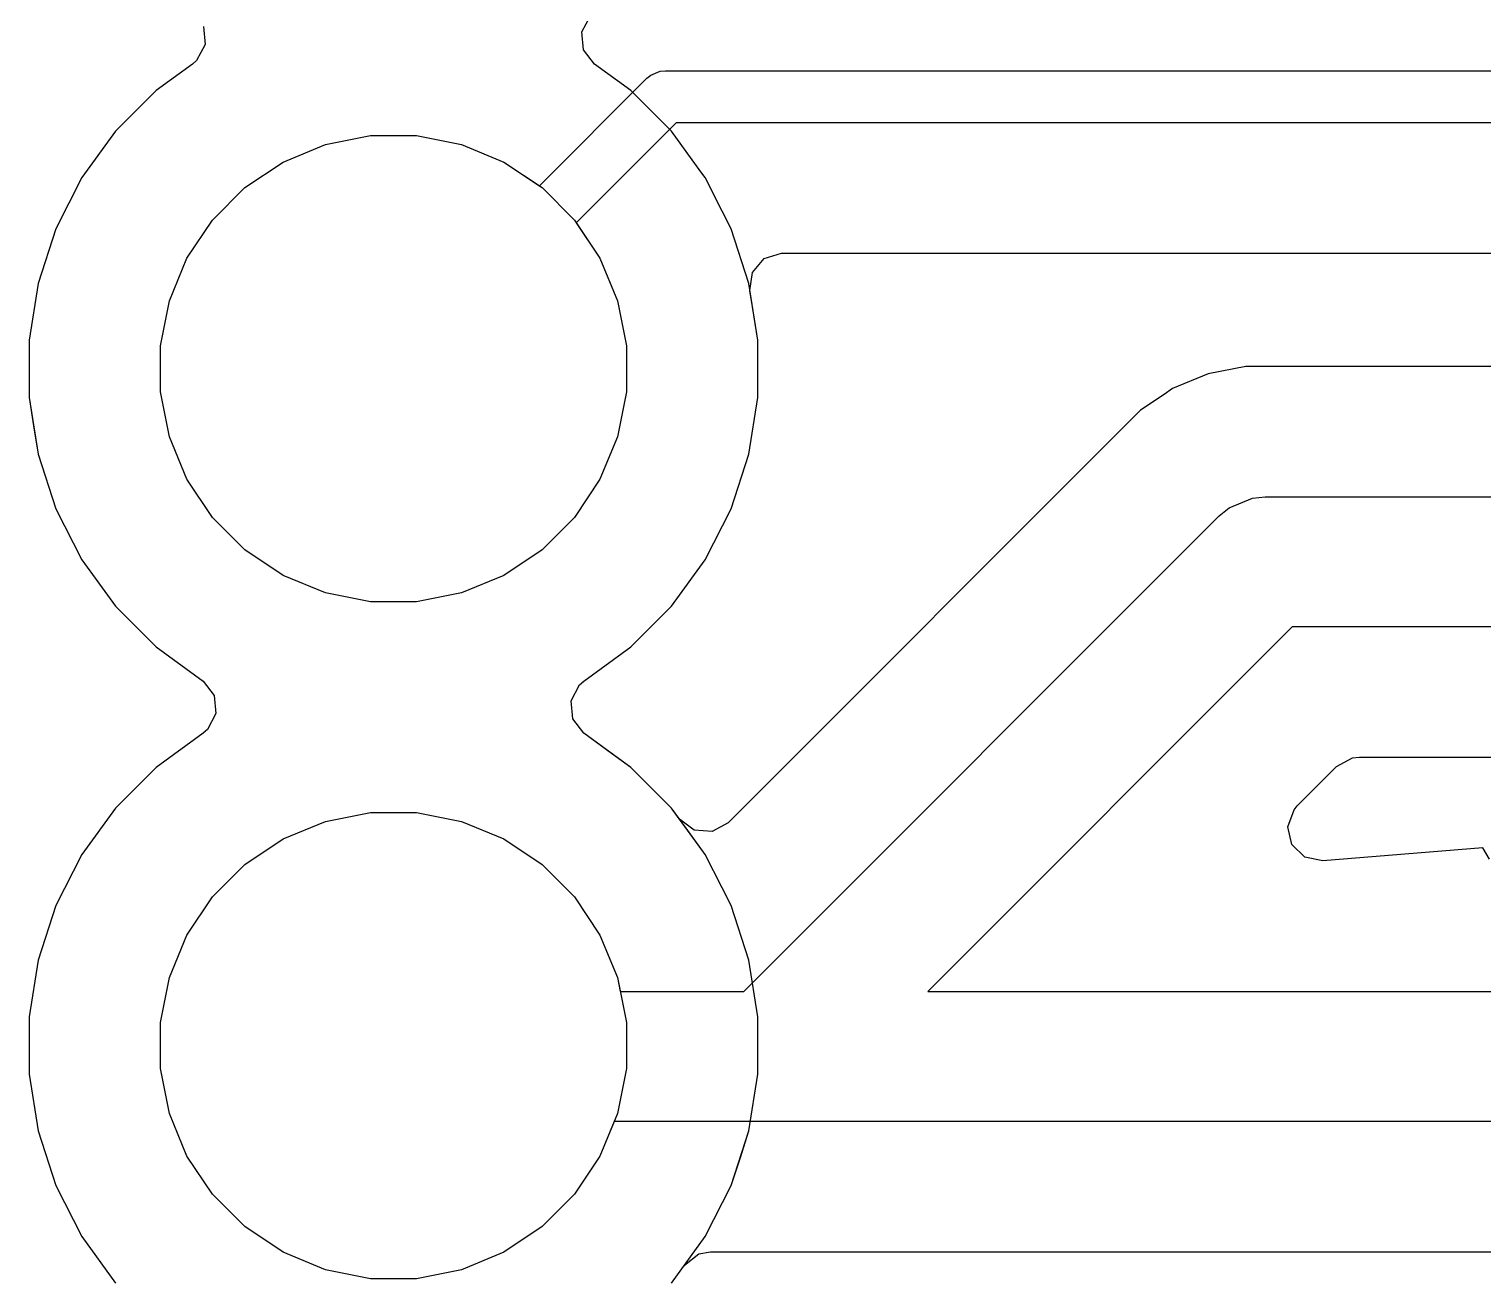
# Model space of a CAD drawing. Header units: inches. Extents: x 6.57 to 9.79, y -8.72 to -3.17.
# Drawn here: x 7.4468 to 7.6668, y -8.5182 to -8.3289 of the extents above; entities that cross this region are included whole.
import ezdxf

# ---------------------------------------------------------------- set-up
doc = ezdxf.new("R2010")
doc.units = ezdxf.units.IN
doc.header["$MEASUREMENT"] = 0
doc.layers.add('F.Cu', color=13, linetype='CONTINUOUS', true_color=0xc83434)

msp = doc.modelspace()

# ---------------------------------------------------------------- linework, layer by layer
at = {"layer": 'F.Cu', "linetype": 'CONTINUOUS'}
for p, q in [((7.47322, -8.32848), (7.47346, -8.33122)), ((7.47322, -8.32848), (7.47346, -8.33122)), ((7.47322, -8.32848), (7.47346, -8.33122)), ((7.47322, -8.32848), (7.47346, -8.33122)), ((7.53047, -8.32928), (7.53176, -8.32685)), ((7.53047, -8.32928), (7.53176, -8.32685)), ((7.53047, -8.32928), (7.53176, -8.32685)), ((7.53071, -8.33202), (7.53047, -8.32928)), ((7.53071, -8.33202), (7.53047, -8.32928)), ((7.53071, -8.33202), (7.53047, -8.32928)), ((7.47346, -8.33122), (7.47217, -8.33365)), ((7.47346, -8.33122), (7.47217, -8.33365)), ((7.47346, -8.33122), (7.47217, -8.33365)), ((7.47346, -8.33122), (7.47217, -8.33365)), ((7.53239, -8.3342), (7.53071, -8.33202)), ((7.53239, -8.3342), (7.53071, -8.33202)), ((7.53239, -8.3342), (7.53071, -8.33202)), ((7.47154, -8.3342), (7.46605, -8.33819)), ((7.47154, -8.3342), (7.46605, -8.33819)), ((7.47154, -8.3342), (7.46605, -8.33819)), ((7.47154, -8.3342), (7.46605, -8.33819)), ((7.47217, -8.33365), (7.47154, -8.3342)), ((7.47217, -8.33365), (7.47154, -8.3342)), ((7.47217, -8.33365), (7.47154, -8.3342)), ((7.47217, -8.33365), (7.47154, -8.3342)), ((7.53789, -8.33819), (7.53239, -8.3342)), ((7.53789, -8.33819), (7.53239, -8.3342)), ((7.53789, -8.33819), (7.53239, -8.3342)), ((7.52405, -8.3526), (7.54032, -8.33632)), ((7.54032, -8.33632), (7.54092, -8.33584)), ((7.54092, -8.33584), (7.54234, -8.33525)), ((7.54234, -8.33525), (7.54311, -8.33517)), ((7.54311, -8.33517), (7.79013, -8.33517)), ((7.46605, -8.33819), (7.45991, -8.34433)), ((7.46605, -8.33819), (7.45991, -8.34433)), ((7.46605, -8.33819), (7.45991, -8.34433)), ((7.46605, -8.33819), (7.45991, -8.34433)), ((7.46605, -8.33819), (7.46605, -8.33819)), ((7.46605, -8.33819), (7.46605, -8.33819)), ((7.46605, -8.33819), (7.46605, -8.33819)), ((7.46605, -8.33819), (7.46605, -8.33819)), ((7.54402, -8.34433), (7.53789, -8.33819)), ((7.53789, -8.33819), (7.53789, -8.33819)), ((7.54402, -8.34433), (7.53789, -8.33819)), ((7.53789, -8.33819), (7.53789, -8.33819)), ((7.54402, -8.34433), (7.53789, -8.33819)), ((7.53789, -8.33819), (7.53789, -8.33819)), ((7.54474, -8.34305), (7.52962, -8.35817)), ((7.79176, -8.34305), (7.54474, -8.34305)), ((7.45991, -8.34433), (7.45481, -8.35135)), ((7.45991, -8.34433), (7.45481, -8.35135)), ((7.45991, -8.34433), (7.45481, -8.35135)), ((7.45991, -8.34433), (7.45481, -8.35135)), ((7.45991, -8.34433), (7.45991, -8.34433)), ((7.45991, -8.34433), (7.45991, -8.34433)), ((7.45991, -8.34433), (7.45991, -8.34433)), ((7.45991, -8.34433), (7.45991, -8.34433)), ((7.49168, -8.34634), (7.49849, -8.34499)), ((7.49168, -8.34634), (7.49849, -8.34499)), ((7.49168, -8.34634), (7.49849, -8.34499)), ((7.49168, -8.34634), (7.49849, -8.34499)), ((7.49849, -8.34499), (7.50544, -8.34499)), ((7.49849, -8.34499), (7.50544, -8.34499)), ((7.49849, -8.34499), (7.50544, -8.34499)), ((7.49849, -8.34499), (7.50544, -8.34499)), ((7.50544, -8.34499), (7.51225, -8.34634)), ((7.50544, -8.34499), (7.51225, -8.34634)), ((7.50544, -8.34499), (7.51225, -8.34634)), ((7.50544, -8.34499), (7.51225, -8.34634)), ((7.54847, -8.35045), (7.54402, -8.34433)), ((7.54402, -8.34433), (7.54402, -8.34433)), ((7.54847, -8.35045), (7.54402, -8.34433)), ((7.54402, -8.34433), (7.54402, -8.34433)), ((7.54847, -8.35045), (7.54402, -8.34433)), ((7.54402, -8.34433), (7.54402, -8.34433)), ((7.48526, -8.349), (7.49168, -8.34634)), ((7.48526, -8.349), (7.49168, -8.34634)), ((7.48526, -8.349), (7.49168, -8.34634)), ((7.48526, -8.349), (7.49168, -8.34634)), ((7.51225, -8.34634), (7.51867, -8.349)), ((7.51225, -8.34634), (7.51867, -8.349)), ((7.51225, -8.34634), (7.51867, -8.349)), ((7.51225, -8.34634), (7.51867, -8.349)), ((7.47949, -8.35286), (7.48526, -8.349)), ((7.47949, -8.35286), (7.48526, -8.349)), ((7.47949, -8.35286), (7.48526, -8.349)), ((7.47949, -8.35286), (7.48526, -8.349)), ((7.51867, -8.349), (7.52444, -8.35286)), ((7.51867, -8.349), (7.52405, -8.3526)), ((7.51867, -8.349), (7.52444, -8.35286)), ((7.51867, -8.349), (7.52444, -8.35286)), ((7.54912, -8.35135), (7.54847, -8.35045)), ((7.54912, -8.35135), (7.54847, -8.35045)), ((7.54912, -8.35135), (7.54847, -8.35045)), ((7.45481, -8.35135), (7.45087, -8.35909)), ((7.45481, -8.35135), (7.45087, -8.35909)), ((7.45481, -8.35135), (7.45087, -8.35909)), ((7.45481, -8.35135), (7.45087, -8.35909)), ((7.5517, -8.35641), (7.54912, -8.35135)), ((7.5517, -8.35641), (7.54912, -8.35135)), ((7.5517, -8.35641), (7.54912, -8.35135)), ((7.47458, -8.35777), (7.47949, -8.35286)), ((7.47458, -8.35777), (7.47949, -8.35286)), ((7.47458, -8.35777), (7.47949, -8.35286)), ((7.47458, -8.35777), (7.47949, -8.35286)), ((7.52444, -8.35286), (7.52936, -8.35777)), ((7.52444, -8.35286), (7.52936, -8.35777)), ((7.52444, -8.35286), (7.52936, -8.35777)), ((7.55306, -8.35909), (7.5517, -8.35641)), ((7.55306, -8.35909), (7.5517, -8.35641)), ((7.55306, -8.35909), (7.5517, -8.35641)), ((7.45087, -8.35909), (7.44819, -8.36734)), ((7.45087, -8.35909), (7.44819, -8.36734)), ((7.45087, -8.35909), (7.44819, -8.36734)), ((7.45087, -8.35909), (7.44819, -8.36734)), ((7.45087, -8.35909), (7.45087, -8.35909)), ((7.45087, -8.35909), (7.45087, -8.35909)), ((7.45087, -8.35909), (7.45087, -8.35909)), ((7.45087, -8.35909), (7.45087, -8.35909)), ((7.47072, -8.36355), (7.47458, -8.35777)), ((7.47072, -8.36355), (7.47458, -8.35777)), ((7.47072, -8.36355), (7.47458, -8.35777)), ((7.47072, -8.36355), (7.47458, -8.35777)), ((7.52936, -8.35777), (7.53321, -8.36355)), ((7.52936, -8.35777), (7.53321, -8.36355)), ((7.52936, -8.35777), (7.53321, -8.36355)), ((7.52962, -8.35817), (7.53321, -8.36355)), ((7.55575, -8.36734), (7.55306, -8.35909)), ((7.55306, -8.35909), (7.55306, -8.35909)), ((7.55575, -8.36734), (7.55306, -8.35909)), ((7.55306, -8.35909), (7.55306, -8.35909)), ((7.55575, -8.36734), (7.55306, -8.35909)), ((7.55306, -8.35909), (7.55306, -8.35909)), ((7.46806, -8.36996), (7.47072, -8.36355)), ((7.46806, -8.36996), (7.47072, -8.36355)), ((7.46806, -8.36996), (7.47072, -8.36355)), ((7.46806, -8.36996), (7.47072, -8.36355)), ((7.53321, -8.36355), (7.53587, -8.36996)), ((7.53321, -8.36355), (7.53587, -8.36996)), ((7.53321, -8.36355), (7.53587, -8.36996)), ((7.53321, -8.36355), (7.53587, -8.36996)), ((7.55627, -8.36567), (7.55804, -8.36356)), ((7.55804, -8.36356), (7.56067, -8.36275)), ((7.56067, -8.36275), (7.56073, -8.36275)), ((7.56073, -8.36275), (7.78834, -8.36275)), ((7.55591, -8.3684), (7.55627, -8.36567)), ((7.44819, -8.36734), (7.44683, -8.37591)), ((7.44819, -8.36734), (7.44683, -8.37591)), ((7.44819, -8.36734), (7.44683, -8.37591)), ((7.44819, -8.36734), (7.44683, -8.37591)), ((7.44819, -8.36734), (7.44819, -8.36734)), ((7.5571, -8.37591), (7.55575, -8.36734)), ((7.5571, -8.37591), (7.55575, -8.36734)), ((7.5571, -8.37591), (7.55575, -8.36734)), ((7.4667, -8.37678), (7.46806, -8.36996)), ((7.4667, -8.37678), (7.46806, -8.36996)), ((7.4667, -8.37678), (7.46806, -8.36996)), ((7.4667, -8.37678), (7.46806, -8.36996)), ((7.53587, -8.36996), (7.53723, -8.37678)), ((7.53587, -8.36996), (7.53723, -8.37678)), ((7.53587, -8.36996), (7.53723, -8.37678)), ((7.53587, -8.36996), (7.53723, -8.37678)), ((7.55631, -8.3709), (7.55591, -8.3684)), ((7.5571, -8.37591), (7.55631, -8.3709)), ((7.44683, -8.37591), (7.44683, -8.38459)), ((7.44683, -8.37591), (7.44683, -8.38459)), ((7.44683, -8.37591), (7.44683, -8.38459)), ((7.44683, -8.37591), (7.44683, -8.38459)), ((7.4667, -8.38372), (7.4667, -8.37678)), ((7.4667, -8.38372), (7.4667, -8.37678)), ((7.4667, -8.38372), (7.4667, -8.37678)), ((7.4667, -8.38372), (7.4667, -8.37678)), ((7.53723, -8.37678), (7.53723, -8.38372)), ((7.53723, -8.37678), (7.53723, -8.38372)), ((7.53723, -8.37678), (7.53723, -8.38372)), ((7.53723, -8.37678), (7.53723, -8.38372)), ((7.5571, -8.38459), (7.5571, -8.37591)), ((7.5571, -8.38459), (7.5571, -8.37591)), ((7.5571, -8.38272), (7.5571, -8.37591)), ((7.5571, -8.38459), (7.5571, -8.37591)), ((7.62524, -8.38104), (7.61986, -8.38326)), ((7.63095, -8.3799), (7.62524, -8.38104)), ((7.62524, -8.38104), (7.62524, -8.38104)), ((7.71477, -8.3799), (7.63095, -8.3799)), ((7.5571, -8.38459), (7.5571, -8.38272)), ((7.61986, -8.38326), (7.61857, -8.38413)), ((7.61986, -8.38326), (7.61986, -8.38326)), ((7.61986, -8.38326), (7.61986, -8.38326)), ((7.44683, -8.38459), (7.44819, -8.39316)), ((7.44683, -8.38459), (7.44751, -8.38888)), ((7.44683, -8.38459), (7.44819, -8.39316)), ((7.44683, -8.38459), (7.44819, -8.39316)), ((7.46806, -8.39054), (7.4667, -8.38372)), ((7.46806, -8.39054), (7.4667, -8.38372)), ((7.46806, -8.39054), (7.4667, -8.38372)), ((7.46806, -8.39054), (7.4667, -8.38372)), ((7.53723, -8.38372), (7.53587, -8.39054)), ((7.53723, -8.38372), (7.53587, -8.39054)), ((7.53723, -8.38372), (7.53587, -8.39054)), ((7.53723, -8.38372), (7.53587, -8.39054)), ((7.55575, -8.39316), (7.5571, -8.38459)), ((7.55575, -8.39316), (7.5571, -8.38459)), ((7.55575, -8.39316), (7.5571, -8.38459)), ((7.55575, -8.39316), (7.5571, -8.38459)), ((7.61857, -8.38413), (7.61502, -8.3865)), ((7.61857, -8.38413), (7.61857, -8.38413)), ((7.61502, -8.3865), (7.55261, -8.44891)), ((7.61502, -8.3865), (7.61502, -8.3865)), ((7.44751, -8.38888), (7.44819, -8.39316)), ((7.47072, -8.39695), (7.46806, -8.39054)), ((7.47072, -8.39695), (7.46806, -8.39054)), ((7.47072, -8.39695), (7.46806, -8.39054)), ((7.47072, -8.39695), (7.46806, -8.39054)), ((7.53587, -8.39054), (7.53321, -8.39695)), ((7.53587, -8.39054), (7.53321, -8.39695)), ((7.53587, -8.39054), (7.53321, -8.39695)), ((7.53587, -8.39054), (7.53321, -8.39695)), ((7.44819, -8.39316), (7.45087, -8.40142)), ((7.44819, -8.39316), (7.45087, -8.40142)), ((7.44819, -8.39316), (7.45087, -8.40142)), ((7.44819, -8.39316), (7.45087, -8.40142)), ((7.55306, -8.40142), (7.55575, -8.39316)), ((7.55306, -8.40142), (7.55575, -8.39316)), ((7.55306, -8.40142), (7.55575, -8.39316)), ((7.55306, -8.40142), (7.55575, -8.39316)), ((7.47458, -8.40273), (7.47072, -8.39695)), ((7.47458, -8.40273), (7.47072, -8.39695)), ((7.47458, -8.40273), (7.47072, -8.39695)), ((7.47458, -8.40273), (7.47072, -8.39695)), ((7.53321, -8.39695), (7.52936, -8.40273)), ((7.53321, -8.39695), (7.52936, -8.40273)), ((7.53321, -8.39695), (7.52936, -8.40273)), ((7.53321, -8.39695), (7.52936, -8.40273)), ((7.62839, -8.40127), (7.63194, -8.3998)), ((7.63194, -8.3998), (7.63386, -8.39961)), ((7.63194, -8.3998), (7.63194, -8.3998)), ((7.63386, -8.39961), (7.72155, -8.39961)), ((7.45087, -8.40142), (7.45087, -8.40142)), ((7.45087, -8.40142), (7.45481, -8.40915)), ((7.45087, -8.40142), (7.45087, -8.40142)), ((7.45087, -8.40142), (7.45481, -8.40915)), ((7.45087, -8.40142), (7.45087, -8.40142)), ((7.45087, -8.40142), (7.45481, -8.40915)), ((7.45087, -8.40142), (7.45087, -8.40142)), ((7.45087, -8.40142), (7.45481, -8.40915)), ((7.47949, -8.40764), (7.47458, -8.40273)), ((7.47949, -8.40764), (7.47458, -8.40273)), ((7.47949, -8.40764), (7.47458, -8.40273)), ((7.47949, -8.40764), (7.47458, -8.40273)), ((7.52936, -8.40273), (7.52444, -8.40764)), ((7.52936, -8.40273), (7.52444, -8.40764)), ((7.52936, -8.40273), (7.52444, -8.40764)), ((7.52936, -8.40273), (7.52444, -8.40764)), ((7.54912, -8.40915), (7.55306, -8.40142)), ((7.54912, -8.40915), (7.55306, -8.40142)), ((7.54912, -8.40915), (7.55306, -8.40142)), ((7.54912, -8.40915), (7.55306, -8.40142)), ((7.55498, -8.47441), (7.6269, -8.40249)), ((7.6269, -8.40249), (7.62839, -8.40127)), ((7.48526, -8.4115), (7.47949, -8.40764)), ((7.48526, -8.4115), (7.47949, -8.40764)), ((7.48526, -8.4115), (7.47949, -8.40764)), ((7.48526, -8.4115), (7.47949, -8.40764)), ((7.52444, -8.40764), (7.51867, -8.4115)), ((7.52444, -8.40764), (7.51867, -8.4115)), ((7.52444, -8.40764), (7.51867, -8.4115)), ((7.52444, -8.40764), (7.51867, -8.4115)), ((7.45481, -8.40915), (7.45991, -8.41617)), ((7.45481, -8.40915), (7.45991, -8.41617)), ((7.45481, -8.40915), (7.45991, -8.41617)), ((7.45481, -8.40915), (7.45991, -8.41617)), ((7.54402, -8.41617), (7.54912, -8.40915)), ((7.54402, -8.41617), (7.54912, -8.40915)), ((7.54402, -8.41617), (7.54912, -8.40915)), ((7.54402, -8.41617), (7.54912, -8.40915)), ((7.49168, -8.41416), (7.48526, -8.4115)), ((7.49168, -8.41416), (7.48526, -8.4115)), ((7.49168, -8.41416), (7.48526, -8.4115)), ((7.49168, -8.41416), (7.48526, -8.4115)), ((7.51867, -8.4115), (7.51225, -8.41416)), ((7.51867, -8.4115), (7.51225, -8.41416)), ((7.51867, -8.4115), (7.51225, -8.41416)), ((7.51867, -8.4115), (7.51225, -8.41416)), ((7.49849, -8.41551), (7.49168, -8.41416)), ((7.49849, -8.41551), (7.49168, -8.41416)), ((7.49849, -8.41551), (7.49168, -8.41416)), ((7.49849, -8.41551), (7.49168, -8.41416)), ((7.51225, -8.41416), (7.50544, -8.41551)), ((7.51225, -8.41416), (7.50544, -8.41551)), ((7.51225, -8.41416), (7.50544, -8.41551)), ((7.51225, -8.41416), (7.50544, -8.41551)), ((7.45991, -8.41617), (7.45991, -8.41617)), ((7.45991, -8.41617), (7.46605, -8.42231)), ((7.45991, -8.41617), (7.45991, -8.41617)), ((7.45991, -8.41617), (7.46605, -8.42231)), ((7.45991, -8.41617), (7.45991, -8.41617)), ((7.45991, -8.41617), (7.46605, -8.42231)), ((7.45991, -8.41617), (7.45991, -8.41617)), ((7.45991, -8.41617), (7.46605, -8.42231)), ((7.50544, -8.41551), (7.49849, -8.41551)), ((7.50544, -8.41551), (7.49849, -8.41551)), ((7.50544, -8.41551), (7.49849, -8.41551)), ((7.50544, -8.41551), (7.49849, -8.41551)), ((7.53789, -8.42231), (7.54402, -8.41617)), ((7.53789, -8.42231), (7.54402, -8.41617)), ((7.53789, -8.42231), (7.54402, -8.41617)), ((7.53789, -8.42231), (7.54402, -8.41617)), ((7.63794, -8.41929), (7.58282, -8.47441)), ((7.72155, -8.41929), (7.63794, -8.41929)), ((7.46605, -8.42231), (7.46605, -8.42231)), ((7.46605, -8.42231), (7.47317, -8.42748)), ((7.46605, -8.42231), (7.46605, -8.42231)), ((7.46605, -8.42231), (7.47317, -8.42748)), ((7.46605, -8.42231), (7.46605, -8.42231)), ((7.46605, -8.42231), (7.47317, -8.42748)), ((7.46605, -8.42231), (7.46605, -8.42231)), ((7.46605, -8.42231), (7.47317, -8.42748)), ((7.53076, -8.42748), (7.53789, -8.42231)), ((7.53076, -8.42748), (7.53789, -8.42231)), ((7.53076, -8.42748), (7.53789, -8.42231)), ((7.53076, -8.42748), (7.53789, -8.42231)), ((7.53789, -8.42231), (7.53789, -8.42231)), ((7.53789, -8.42231), (7.53789, -8.42231)), ((7.53789, -8.42231), (7.53789, -8.42231)), ((7.53789, -8.42231), (7.53789, -8.42231)), ((7.53789, -8.42231), (7.53789, -8.42231)), ((7.53789, -8.42231), (7.53789, -8.42231)), ((7.53789, -8.42231), (7.53789, -8.42231)), ((7.53789, -8.42231), (7.53789, -8.42231)), ((7.47317, -8.42748), (7.47485, -8.42966)), ((7.47317, -8.42748), (7.47485, -8.42966)), ((7.47317, -8.42748), (7.47485, -8.42966)), ((7.47317, -8.42748), (7.47485, -8.42966)), ((7.53013, -8.42803), (7.53076, -8.42748)), ((7.53013, -8.42803), (7.53076, -8.42748)), ((7.53013, -8.42803), (7.53076, -8.42748)), ((7.53013, -8.42803), (7.53076, -8.42748)), ((7.47485, -8.42966), (7.47508, -8.4324)), ((7.47485, -8.42966), (7.47508, -8.4324)), ((7.47485, -8.42966), (7.47508, -8.4324)), ((7.47485, -8.42966), (7.47508, -8.4324)), ((7.52885, -8.43046), (7.53013, -8.42803)), ((7.52885, -8.43046), (7.53013, -8.42803)), ((7.52885, -8.43046), (7.53013, -8.42803)), ((7.52885, -8.43046), (7.53013, -8.42803)), ((7.52908, -8.4332), (7.52885, -8.43046)), ((7.52908, -8.4332), (7.52885, -8.43046)), ((7.52908, -8.4332), (7.52885, -8.43046)), ((7.52908, -8.4332), (7.52885, -8.43046)), ((7.47508, -8.4324), (7.4738, -8.43483)), ((7.47508, -8.4324), (7.4738, -8.43483)), ((7.47508, -8.4324), (7.4738, -8.43483)), ((7.47508, -8.4324), (7.4738, -8.43483)), ((7.53076, -8.43538), (7.52908, -8.4332)), ((7.53076, -8.43538), (7.52908, -8.4332)), ((7.53076, -8.43538), (7.52908, -8.4332)), ((7.53076, -8.43538), (7.52908, -8.4332)), ((7.47317, -8.43538), (7.46605, -8.44056)), ((7.47317, -8.43538), (7.46605, -8.44056)), ((7.47317, -8.43538), (7.46605, -8.44056)), ((7.47317, -8.43538), (7.46605, -8.44056)), ((7.4738, -8.43483), (7.47317, -8.43538)), ((7.4738, -8.43483), (7.47317, -8.43538)), ((7.4738, -8.43483), (7.47317, -8.43538)), ((7.4738, -8.43483), (7.47317, -8.43538)), ((7.53789, -8.44056), (7.53076, -8.43538)), ((7.53789, -8.44056), (7.53076, -8.43538)), ((7.53497, -8.43844), (7.53076, -8.43538)), ((7.53789, -8.44056), (7.53076, -8.43538)), ((7.53789, -8.44056), (7.53497, -8.43844)), ((7.46605, -8.44056), (7.45991, -8.44669)), ((7.46605, -8.44056), (7.45991, -8.44669)), ((7.46605, -8.44056), (7.45991, -8.44669)), ((7.46605, -8.44056), (7.45991, -8.44669)), ((7.46605, -8.44056), (7.46605, -8.44056)), ((7.46605, -8.44056), (7.46605, -8.44056)), ((7.46605, -8.44056), (7.46605, -8.44056)), ((7.46605, -8.44056), (7.46605, -8.44056)), ((7.54402, -8.44669), (7.53789, -8.44056)), ((7.54402, -8.44669), (7.53789, -8.44056)), ((7.54402, -8.44669), (7.53789, -8.44056)), ((7.54402, -8.44669), (7.53789, -8.44056)), ((7.63872, -8.44637), (7.64467, -8.44043)), ((7.64467, -8.44043), (7.64708, -8.43911)), ((7.64708, -8.43911), (7.64812, -8.439)), ((7.64812, -8.439), (7.66886, -8.439)), ((7.45991, -8.44669), (7.45481, -8.45371)), ((7.45991, -8.44669), (7.45481, -8.45371)), ((7.45991, -8.44669), (7.45481, -8.45371)), ((7.45991, -8.44669), (7.45481, -8.45371)), ((7.45991, -8.44669), (7.45991, -8.44669)), ((7.45991, -8.44669), (7.45991, -8.44669)), ((7.45991, -8.44669), (7.45991, -8.44669)), ((7.45991, -8.44669), (7.45991, -8.44669)), ((7.54624, -8.44975), (7.54402, -8.44669)), ((7.54402, -8.44669), (7.54402, -8.44669)), ((7.54521, -8.44833), (7.54402, -8.44669)), ((7.54402, -8.44669), (7.54402, -8.44669)), ((7.54624, -8.44975), (7.54402, -8.44669)), ((7.54402, -8.44669), (7.54402, -8.44669)), ((7.54847, -8.45282), (7.54402, -8.44669)), ((7.54402, -8.44669), (7.54402, -8.44669)), ((7.6373, -8.44952), (7.63824, -8.44694)), ((7.63824, -8.44694), (7.63872, -8.44637)), ((7.48526, -8.45136), (7.49168, -8.44871)), ((7.48526, -8.45136), (7.49168, -8.44871)), ((7.48526, -8.45136), (7.49168, -8.44871)), ((7.48526, -8.45136), (7.49168, -8.44871)), ((7.49168, -8.44871), (7.49849, -8.44735)), ((7.49168, -8.44871), (7.49849, -8.44735)), ((7.49168, -8.44871), (7.49849, -8.44735)), ((7.49168, -8.44871), (7.49849, -8.44735)), ((7.49849, -8.44735), (7.50544, -8.44735)), ((7.49849, -8.44735), (7.50544, -8.44735)), ((7.49849, -8.44735), (7.50544, -8.44735)), ((7.49849, -8.44735), (7.50544, -8.44735)), ((7.50544, -8.44735), (7.51225, -8.44871)), ((7.50544, -8.44735), (7.51225, -8.44871)), ((7.50544, -8.44735), (7.51225, -8.44871)), ((7.50544, -8.44735), (7.51225, -8.44871)), ((7.51225, -8.44871), (7.51867, -8.45136)), ((7.51225, -8.44871), (7.51867, -8.45136)), ((7.51225, -8.44871), (7.51867, -8.45136)), ((7.51225, -8.44871), (7.51867, -8.45136)), ((7.54525, -8.44838), (7.54521, -8.44833)), ((7.54745, -8.45003), (7.54525, -8.44838)), ((7.55261, -8.44891), (7.5502, -8.45023)), ((7.47949, -8.45522), (7.48526, -8.45136)), ((7.47949, -8.45522), (7.48526, -8.45136)), ((7.47949, -8.45522), (7.48526, -8.45136)), ((7.47949, -8.45522), (7.48526, -8.45136)), ((7.51867, -8.45136), (7.52444, -8.45522)), ((7.51867, -8.45136), (7.52444, -8.45522)), ((7.51867, -8.45136), (7.52444, -8.45522)), ((7.51867, -8.45136), (7.52444, -8.45522)), ((7.54912, -8.45371), (7.54624, -8.44975)), ((7.54912, -8.45371), (7.54624, -8.44975)), ((7.5502, -8.45023), (7.54745, -8.45003)), ((7.63791, -8.45221), (7.6373, -8.44952)), ((7.45481, -8.45371), (7.45087, -8.46145)), ((7.45481, -8.45371), (7.45087, -8.46145)), ((7.45481, -8.45371), (7.45087, -8.46145)), ((7.45481, -8.45371), (7.45087, -8.46145)), ((7.54912, -8.45371), (7.54847, -8.45282)), ((7.5517, -8.45877), (7.54912, -8.45371)), ((7.5517, -8.45877), (7.54912, -8.45371)), ((7.5517, -8.45877), (7.54912, -8.45371)), ((7.63988, -8.45413), (7.63791, -8.45221)), ((7.6668, -8.4527), (7.64257, -8.45469)), ((7.6678, -8.45444), (7.6668, -8.4527)), ((7.47458, -8.46013), (7.47949, -8.45522)), ((7.47458, -8.46013), (7.47949, -8.45522)), ((7.47458, -8.46013), (7.47949, -8.45522)), ((7.47458, -8.46013), (7.47949, -8.45522)), ((7.52444, -8.45522), (7.52936, -8.46013)), ((7.52444, -8.45522), (7.52936, -8.46013)), ((7.52444, -8.45522), (7.52936, -8.46013)), ((7.52444, -8.45522), (7.52936, -8.46013)), ((7.64257, -8.45469), (7.63988, -8.45413)), ((7.47072, -8.46591), (7.47458, -8.46013)), ((7.47072, -8.46591), (7.47458, -8.46013)), ((7.47072, -8.46591), (7.47458, -8.46013)), ((7.47072, -8.46591), (7.47458, -8.46013)), ((7.52936, -8.46013), (7.53321, -8.46591)), ((7.52936, -8.46013), (7.53321, -8.46591)), ((7.52936, -8.46013), (7.53321, -8.46591)), ((7.52936, -8.46013), (7.53321, -8.46591)), ((7.55306, -8.46145), (7.5517, -8.45877)), ((7.55306, -8.46145), (7.5517, -8.45877)), ((7.55306, -8.46145), (7.5517, -8.45877)), ((7.45087, -8.46145), (7.44819, -8.4697)), ((7.45087, -8.46145), (7.44819, -8.4697)), ((7.45087, -8.46145), (7.44819, -8.4697)), ((7.45087, -8.46145), (7.44819, -8.4697)), ((7.45087, -8.46145), (7.45087, -8.46145)), ((7.45087, -8.46145), (7.45087, -8.46145)), ((7.45087, -8.46145), (7.45087, -8.46145)), ((7.45087, -8.46145), (7.45087, -8.46145)), ((7.55575, -8.4697), (7.55306, -8.46145)), ((7.55306, -8.46145), (7.55306, -8.46145)), ((7.55575, -8.4697), (7.55306, -8.46145)), ((7.55306, -8.46145), (7.55306, -8.46145)), ((7.55575, -8.4697), (7.55306, -8.46145)), ((7.55306, -8.46145), (7.55306, -8.46145)), ((7.46806, -8.47233), (7.47072, -8.46591)), ((7.46806, -8.47233), (7.47072, -8.46591)), ((7.46806, -8.47233), (7.47072, -8.46591)), ((7.46806, -8.47233), (7.47072, -8.46591)), ((7.53321, -8.46591), (7.53587, -8.47233)), ((7.53321, -8.46591), (7.53587, -8.47233)), ((7.53321, -8.46591), (7.53587, -8.47233)), ((7.53321, -8.46591), (7.53587, -8.47233)), ((7.44819, -8.4697), (7.44683, -8.47827)), ((7.44819, -8.4697), (7.44683, -8.47827)), ((7.44819, -8.4697), (7.44683, -8.47827)), ((7.44819, -8.4697), (7.44683, -8.47827)), ((7.5571, -8.47827), (7.55575, -8.4697)), ((7.5571, -8.47827), (7.55575, -8.4697)), ((7.5571, -8.47827), (7.55575, -8.4697)), ((7.4667, -8.47914), (7.46806, -8.47233)), ((7.4667, -8.47914), (7.46806, -8.47233)), ((7.4667, -8.47914), (7.46806, -8.47233)), ((7.4667, -8.47914), (7.46806, -8.47233)), ((7.53587, -8.47233), (7.53723, -8.47914)), ((7.53587, -8.47233), (7.53629, -8.47441)), ((7.53587, -8.47233), (7.53723, -8.47914)), ((7.53587, -8.47233), (7.53723, -8.47914)), ((7.53629, -8.47441), (7.55498, -8.47441)), ((7.58282, -8.47441), (7.59843, -8.47441)), ((7.59843, -8.47441), (7.72155, -8.47441)), ((7.44683, -8.47827), (7.44683, -8.48695)), ((7.44683, -8.47827), (7.44683, -8.48695)), ((7.44683, -8.47827), (7.44683, -8.48695)), ((7.44683, -8.47827), (7.44683, -8.48695)), ((7.4667, -8.48609), (7.4667, -8.47914)), ((7.4667, -8.48609), (7.4667, -8.47914)), ((7.4667, -8.48609), (7.4667, -8.47914)), ((7.4667, -8.48609), (7.4667, -8.47914)), ((7.53723, -8.47914), (7.53723, -8.48609)), ((7.53723, -8.47914), (7.53723, -8.48609)), ((7.53723, -8.47914), (7.53723, -8.48609)), ((7.5571, -8.48695), (7.5571, -8.47827)), ((7.5571, -8.48695), (7.5571, -8.47827)), ((7.5571, -8.48695), (7.5571, -8.47827)), ((7.46806, -8.4929), (7.4667, -8.48609)), ((7.46806, -8.4929), (7.4667, -8.48609)), ((7.46806, -8.4929), (7.4667, -8.48609)), ((7.46806, -8.4929), (7.4667, -8.48609)), ((7.53723, -8.48609), (7.53587, -8.4929)), ((7.53723, -8.48609), (7.53587, -8.4929)), ((7.53723, -8.48609), (7.53587, -8.4929)), ((7.44683, -8.48695), (7.44819, -8.49552)), ((7.44683, -8.48695), (7.44819, -8.49552)), ((7.44683, -8.48695), (7.44819, -8.49552)), ((7.44683, -8.48695), (7.44819, -8.49552)), ((7.55575, -8.49552), (7.5571, -8.48695)), ((7.55575, -8.49552), (7.5571, -8.48695)), ((7.55575, -8.49552), (7.5571, -8.48695)), ((7.47072, -8.49932), (7.46806, -8.4929)), ((7.47072, -8.49932), (7.46806, -8.4929)), ((7.47072, -8.49932), (7.46806, -8.4929)), ((7.47072, -8.49932), (7.46806, -8.4929)), ((7.53587, -8.4929), (7.53321, -8.49932)), ((7.53587, -8.4929), (7.53321, -8.49932)), ((7.53587, -8.4929), (7.53321, -8.49932)), ((7.44819, -8.49552), (7.45087, -8.50378)), ((7.44819, -8.49552), (7.45087, -8.50378)), ((7.44819, -8.49552), (7.45087, -8.50378)), ((7.44819, -8.49552), (7.45087, -8.50378)), ((7.53538, -8.49409), (7.53321, -8.49932)), ((7.55906, -8.49409), (7.53538, -8.49409)), ((7.55306, -8.50378), (7.55575, -8.49552)), ((7.55306, -8.50378), (7.55575, -8.49552)), ((7.5544, -8.49967), (7.55575, -8.49552)), ((7.59843, -8.49409), (7.55906, -8.49409)), ((7.72155, -8.49409), (7.59843, -8.49409)), ((7.47458, -8.50509), (7.47072, -8.49932)), ((7.47458, -8.50509), (7.47072, -8.49932)), ((7.47458, -8.50509), (7.47072, -8.49932)), ((7.47458, -8.50509), (7.47072, -8.49932)), ((7.53321, -8.49932), (7.52936, -8.50509)), ((7.53321, -8.49932), (7.52936, -8.50509)), ((7.53321, -8.49932), (7.52936, -8.50509)), ((7.53321, -8.49932), (7.52936, -8.50509)), ((7.55306, -8.50378), (7.5544, -8.49967)), ((7.45087, -8.50378), (7.45087, -8.50378)), ((7.45087, -8.50378), (7.45481, -8.51151)), ((7.45087, -8.50378), (7.45087, -8.50378)), ((7.45087, -8.50378), (7.45355, -8.50903)), ((7.45087, -8.50378), (7.45087, -8.50378)), ((7.45087, -8.50378), (7.45481, -8.51151)), ((7.45087, -8.50378), (7.45087, -8.50378)), ((7.45087, -8.50378), (7.45481, -8.51151)), ((7.54912, -8.51151), (7.55306, -8.50378)), ((7.54912, -8.51151), (7.55306, -8.50378)), ((7.54912, -8.51151), (7.55306, -8.50378)), ((7.47949, -8.51), (7.47458, -8.50509)), ((7.47949, -8.51), (7.47458, -8.50509)), ((7.47949, -8.51), (7.47458, -8.50509)), ((7.47949, -8.51), (7.47458, -8.50509)), ((7.52936, -8.50509), (7.52444, -8.51)), ((7.52936, -8.50509), (7.52444, -8.51)), ((7.52936, -8.50509), (7.52444, -8.51)), ((7.52936, -8.50509), (7.52444, -8.51)), ((7.45355, -8.50903), (7.45432, -8.51055)), ((7.45432, -8.51055), (7.45481, -8.51151)), ((7.48526, -8.51386), (7.47949, -8.51)), ((7.48526, -8.51386), (7.47949, -8.51)), ((7.48526, -8.51386), (7.47949, -8.51)), ((7.48526, -8.51386), (7.47949, -8.51)), ((7.52444, -8.51), (7.51867, -8.51386)), ((7.52444, -8.51), (7.51867, -8.51386)), ((7.52444, -8.51), (7.51867, -8.51386)), ((7.52444, -8.51), (7.51867, -8.51386)), ((7.45481, -8.51151), (7.45991, -8.51853)), ((7.45481, -8.51151), (7.45991, -8.51853)), ((7.45481, -8.51151), (7.45991, -8.51853)), ((7.45481, -8.51151), (7.45991, -8.51853)), ((7.54402, -8.51853), (7.54912, -8.51151)), ((7.54402, -8.51853), (7.54912, -8.51151)), ((7.54402, -8.51853), (7.54912, -8.51151)), ((7.49168, -8.51652), (7.48526, -8.51386)), ((7.49168, -8.51652), (7.48526, -8.51386)), ((7.49168, -8.51652), (7.48526, -8.51386)), ((7.49168, -8.51652), (7.48526, -8.51386)), ((7.51867, -8.51386), (7.51225, -8.51652)), ((7.51867, -8.51386), (7.51225, -8.51652)), ((7.51867, -8.51386), (7.51225, -8.51652)), ((7.51867, -8.51386), (7.51225, -8.51652)), ((7.546, -8.51581), (7.54818, -8.51413)), ((7.54818, -8.51413), (7.54995, -8.5138)), ((7.54995, -8.5138), (7.55614, -8.5138)), ((7.55614, -8.5138), (7.55614, -8.5138)), ((7.55614, -8.5138), (7.56197, -8.5138)), ((7.56197, -8.5138), (7.59552, -8.5138)), ((7.59552, -8.5138), (7.71477, -8.5138)), ((7.49849, -8.51788), (7.49168, -8.51652)), ((7.49849, -8.51788), (7.49168, -8.51652)), ((7.49849, -8.51788), (7.49168, -8.51652)), ((7.49849, -8.51788), (7.49168, -8.51652)), ((7.51225, -8.51652), (7.50544, -8.51788)), ((7.51225, -8.51652), (7.50544, -8.51788)), ((7.51225, -8.51652), (7.50544, -8.51788)), ((7.51225, -8.51652), (7.50544, -8.51788)), ((7.54402, -8.51853), (7.546, -8.51581)), ((7.50544, -8.51788), (7.49849, -8.51788)), ((7.50544, -8.51788), (7.49849, -8.51788)), ((7.50544, -8.51788), (7.49849, -8.51788)), ((7.50544, -8.51788), (7.49849, -8.51788))]:
    msp.add_line(p, q, dxfattribs=at)

doc.saveas('drawing.dxf')
